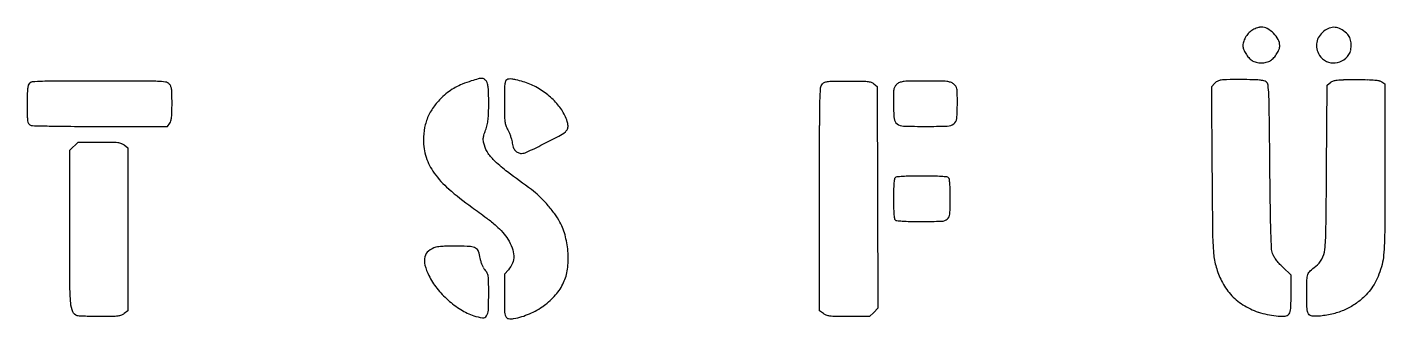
# Model space of a CAD drawing. Header units: centimetres. Extents: x 0 to 40, y 0 to 40.
# Drawn here: x 19.51 to 29.07, y 32.26 to 34.32 of the extents above; entities that cross this region are included whole.
import ezdxf

# ---------------------------------------------------------------- set-up
doc = ezdxf.new("R2010")
doc.units = ezdxf.units.CM
doc.header["$MEASUREMENT"] = 0
doc.layers.add('test v4_0', color=7, linetype='Continuous')

msp = doc.modelspace()

# ---------------------------------------------------------------- linework, layer by layer
at = {"layer": 'test v4_0'}
for p, q in [((25.4714, 33.9209), (25.495, 33.9018)), ((25.495, 33.9018), (25.5004, 32.3388)), ((27.874, 33.9249), (27.849, 33.8999)), ((27.849, 33.8999), (27.8528, 33.3074)), ((28.66, 33.3234), (28.665, 33.9118)), ((28.665, 33.9118), (28.6886, 33.9309)), ((29.0478, 33.9344), (29.07, 33.9189)), ((29.07, 33.9189), (29.07, 33.3213)), ((20.0238, 33.62), (20.4989, 33.62)), ((20.4989, 33.62), (20.5144, 33.6422)), ((19.81, 33.4515), (19.8685, 33.51)), ((19.8685, 33.51), (20.0179, 33.51)), ((20.1937, 33.4893), (20.22, 33.4685)), ((20.22, 33.4685), (20.22, 32.3215)), ((19.81, 32.9003), (19.81, 33.4515)), ((25.09, 32.3215), (25.09, 33.1107)), ((22.899, 32.6105), (22.87, 32.5788)), ((28.41, 32.5716), (28.3511, 32.6283)), ((22.87, 32.5788), (22.87, 32.4306)), ((28.41, 32.4423), (28.41, 32.5716)), ((20.22, 32.3215), (20.1937, 32.3007)), ((25.1163, 32.3007), (25.09, 32.3215)), ((25.5004, 32.3388), (25.4709, 32.3094)), ((25.4415, 32.28), (25.2921, 32.28)), ((25.4709, 32.3094), (25.4415, 32.28))]:
    msp.add_line(p, q, dxfattribs=at)
for centre, radius, start, end in [((28.2336, 34.163), 0.1677, 147.56892, 159.93463), ((28.2372, 34.1608), 0.1719, 135.33537, 147.569), ((28.192, 34.2054), 0.1083, 118.04664, 135.33543), ((28.2165, 34.1595), 0.1604, 112.1898, 118.04667), ((28.2351, 34.1137), 0.2099, 107.40117, 112.18971), ((28.2291, 34.133), 0.1896, 102.50014, 107.40116), ((28.2009, 34.2601), 0.0595, 90.87491, 102.50009), ((28.2013, 34.2346), 0.0849, 61.06611, 90.87495), ((28.1477, 34.1377), 0.1957, 45.08433, 61.06613), ((28.1469, 34.1369), 0.1968, 29.14244, 45.08432), ((28.2421, 34.19), 0.0878, 359.99998, 29.14249), ((28.7105, 34.1893), 0.1223, 142.32456, 163.90756), ((28.7336, 34.1714), 0.1516, 123.94697, 142.32463), ((28.7228, 34.1875), 0.1322, 104.74315, 123.94694), ((28.7122, 34.2277), 0.0906, 79.24898, 104.74305), ((28.709, 34.2108), 0.1078, 56.2865, 79.2489), ((28.6439, 34.1132), 0.2251, 43.04643, 56.28648), ((28.7523, 34.2144), 0.0768, 18.03976, 43.04637), ((28.6778, 34.1902), 0.1551, 3.2639, 18.03969), ((28.141, 34.1889), 0.0705, 179.12505, 200.80823), ((28.1637, 34.1886), 0.0932, 159.93454, 179.12513), ((28.249, 34.23), 0.186, 200.80825, 211.32061), ((28.2596, 34.2364), 0.1985, 211.32068, 221.6153), ((28.1384, 34.2381), 0.2011, 318.37117, 328.52879), ((28.1483, 34.232), 0.1894, 328.52873, 338.88098), ((28.257, 34.19), 0.0729, 338.88095, 0.00001), ((28.706, 34.1906), 0.1176, 163.9075, 185.97607), ((28.7211, 34.1922), 0.1329, 185.97601, 206.11937), ((28.7083, 34.1859), 0.1186, 206.11936, 237.14906), ((28.7388, 34.1766), 0.0928, 326.76616, 348.70302), ((28.6725, 34.1899), 0.1604, 348.70294, 3.26395), ((28.1998, 34.1833), 0.1185, 221.61539, 236.76612), ((28.1711, 34.1396), 0.0662, 236.76622, 249.13033), ((28.2055, 34.2296), 0.1626, 249.13026, 255.4525), ((28.2083, 34.2404), 0.1737, 255.45247, 261.65151), ((28.2, 34.1841), 0.1168, 261.65155, 269.99997), ((28.2, 34.1841), 0.1168, 270.00003, 278.34845), ((28.1917, 34.2404), 0.1737, 278.34849, 284.54753), ((28.1945, 34.2296), 0.1626, 284.5475, 290.86974), ((28.2289, 34.1396), 0.0662, 290.86967, 303.23378), ((28.2005, 34.1829), 0.118, 303.23378, 318.37127), ((28.7091, 34.1871), 0.1201, 237.14914, 267.8955), ((28.7093, 34.1923), 0.1252, 267.8955, 297.88165), ((28.7063, 34.1979), 0.1316, 297.88164, 326.76614), ((19.7578, 29.6161), 4.3234, 90.1973, 91.83685), ((20.0157, -45.2714), 79.2114, 89.999988, 90.197314), ((20.0156, -83.9479), 117.8879, 89.851664, 89.999946), ((20.3134, 31.0956), 2.844, 87.68293, 89.85162), ((22.9384, 32.9986), 0.9888, 107.72556, 111.62474), ((22.9888, 32.8409), 1.1544, 105.17412, 107.72551), ((22.71, 33.8692), 0.089, 88.53781, 105.17404), ((22.7114, 33.9262), 0.0319, 55.78542, 88.53778), ((22.6964, 33.9041), 0.0586, 35.00847, 55.78548), ((22.898, 33.9305), 0.0212, 119.59846, 160.80915), ((22.9082, 33.9126), 0.0418, 97.16488, 119.59851), ((22.9124, 33.8792), 0.0754, 82.73669, 97.16484), ((22.8928, 33.7257), 0.2302, 75.47011, 82.73667), ((22.3247, 31.5336), 2.4947, 74.2046, 75.47014), ((25.7362, 33.4468), 0.4926, 90.60739, 95.95624), ((25.835, 24.1294), 9.8106, 90.00002, 90.60736), ((25.835, 24.1294), 9.8106, 89.39264, 89.99998), ((25.9338, 33.4468), 0.4926, 84.04376, 89.39261), ((27.9313, 33.8677), 0.081, 117.47306, 134.99997), ((27.9257, 33.8784), 0.0689, 97.69839, 117.47305), ((27.9569, 33.6477), 0.3017, 90.44488, 97.6984), ((28.0359, 23.4676), 10.4821, 89.88468, 90.4448), ((28.0466, 28.7547), 5.195, 88.9837, 89.88462), ((28.1263, 33.2458), 0.7032, 85.04674, 88.98371), ((28.1626, 33.6647), 0.2827, 78.72365, 85.04681), ((28.2096, 33.9006), 0.0421, 52.93877, 78.72368), ((23.4637, 33.7746), 3.9537, 178.97557, 180.00001), ((19.973, 33.8371), 0.4624, 174.00541, 178.97562), ((19.6779, 33.868), 0.1657, 165.24991, 174.00548), ((19.5477, 33.9023), 0.0311, 134.99999, 165.2499), ((19.5484, 33.9016), 0.0321, 94.01167, 135.00003), ((19.681, 32.0108), 1.9275, 91.83682, 94.01171), ((20.4042, 33.3377), 0.6001, 82.23395, 87.6829), ((20.4794, 33.8894), 0.0433, 45.00002, 82.23388), ((20.4736, 33.8836), 0.0515, 23.61715, 45.00001), ((20.4474, 33.8721), 0.0801, 8.25962, 23.61707), ((20.2626, 33.8453), 0.2668, 1.05628, 8.25966), ((16.8419, 33.7822), 3.6881, 0.00001, 1.0563), ((22.8215, 33.41), 0.5695, 126.6789, 132.42561), ((22.7058, 33.5654), 0.3757, 118.83109, 126.67892), ((22.7343, 33.5137), 0.4348, 111.62475, 118.8311), ((22.7033, 33.9089), 0.0503, 13.24935, 35.00839), ((22.544, 33.8714), 0.2139, 5.82933, 13.24929), ((22.2485, 33.8413), 0.5109, 1.19583, 5.82928), ((19.5636, 33.7852), 3.1964, 0.00092, 1.19587), ((29.9291, 33.7888), 7.0591, 179.29798, 179.99997), ((23.286, 33.8702), 0.4155, 173.76443, 179.2979), ((22.9732, 33.9044), 0.1008, 160.80916, 173.76436), ((22.8846, 33.513), 0.4377, 61.60902, 74.20461), ((22.8332, 33.4178), 0.5458, 50.9348, 61.60907), ((30.8261, 33.781), 5.2161, 179.16896, 179.99998), ((25.7785, 33.8542), 0.168, 169.21012, 179.16896), ((25.6572, 33.8774), 0.0445, 144.38516, 169.21013), ((25.685, 33.8574), 0.0787, 128.18855, 144.38517), ((25.6806, 33.863), 0.0716, 108.68287, 128.18862), ((25.6983, 33.8108), 0.1267, 95.95622, 108.68296), ((25.9717, 33.8108), 0.1267, 71.31704, 84.04378), ((25.9894, 33.863), 0.0716, 51.81138, 71.31713), ((25.9847, 33.8571), 0.0791, 35.73515, 51.81137), ((26.013, 33.8775), 0.0442, 10.89772, 35.73515), ((25.8943, 33.8546), 0.1652, 0.84899, 10.89773), ((21.0227, 33.7824), 5.0373, 0.00004, 0.84893), ((28.2153, 33.9082), 0.0326, 6.36506, 52.93888), ((27.2468, 33.8002), 1.0072, 2.46093, 6.36515), ((24.1586, 33.6675), 4.0983, 0.65923, 2.46103), ((25.6221, 33.7746), 6.1121, 180.00004, 180.74877), ((18.0955, 33.7822), 2.4345, 358.60113, 0.00004), ((22.684, 33.534), 0.3835, 143.13041, 155.78769), ((22.7608, 33.4764), 0.4795, 132.42552, 143.13043), ((19.9232, 33.7852), 2.8368, 358.55872, 0.00095), ((29.2764, 33.7888), 6.4064, 179.99995, 180.8156), ((22.8489, 33.4372), 0.5209, 40.02822, 50.93482), ((22.9885, 33.5545), 0.3385, 24.96537, 40.02824), ((26.8837, 33.781), 1.2737, 179.99998, 184.78417), ((24.7323, 33.7824), 1.3277, 355.36359, 0.00002), ((19.7989, 33.6985), 0.2884, 180.74874, 187.63545), ((19.5745, 33.6685), 0.062, 187.63542, 205.83022), ((20.473, 33.6712), 0.0506, 324.9915, 345.97285), ((20.3327, 33.7063), 0.1952, 345.97283, 353.65515), ((20.0872, 33.7336), 0.4422, 353.65521, 358.60113), ((22.6764, 33.5375), 0.3751, 155.78769, 168.5985), ((22.4627, 33.7015), 0.2951, 346.32158, 353.49382), ((22.2392, 33.727), 0.52, 353.49377, 358.55881), ((23.2625, 33.7032), 0.3918, 180.81554, 187.07367), ((23.0093, 33.6717), 0.1367, 187.07371, 199.59092), ((22.8544, 33.492), 0.4865, 19.52261, 24.96538), ((23.2171, 33.6207), 0.1016, 2.13715, 19.52256), ((25.6645, 33.679), 0.0502, 184.78413, 234.57948), ((26.0052, 33.6792), 0.0507, 305.99411, 355.36358), ((-152.5799, 31.6337), 180.8485, 0.541235, 0.659264), ((19.5411, 33.6523), 0.0248, 205.83018, 241.84506), ((19.5488, 33.6667), 0.0412, 241.84502, 268.44425), ((20.0627, 52.59), 18.9715, 268.44425, 268.80063), ((19.8775, 43.7446), 10.1241, 268.80061, 269.65661), ((20.0238, 68.1509), 34.5309, 269.65666, 269.99998), ((22.7382, 33.525), 0.4382, 168.59844, 180.00005), ((22.3896, 33.7193), 0.3704, 340.27211, 346.3216), ((23.0519, 33.6869), 0.1819, 199.59095, 209.69413), ((23.1365, 33.7727), 0.2507, 297.78985, 310.62008), ((23.2633, 33.6248), 0.0559, 310.62011, 335.40181), ((23.2682, 33.6226), 0.0505, 335.40179, 2.13713), ((25.6842, 33.7067), 0.0843, 234.57949, 268.15568), ((25.8364, 38.433), 4.813, 268.15576, 269.99996), ((25.8364, 38.2412), 4.6212, 269.99997, 271.8955), ((25.9865, 33.7048), 0.0824, 271.89546, 305.9941), ((22.6948, 33.525), 0.3948, 179.99998, 198.03193), ((23.1294, 33.5407), 0.2073, 188.45529, 198.61862), ((23.0062, 33.4993), 0.0774, 198.6186, 219.82583), ((19.8341, 40.1888), 7.4674, 295.29969, 296.29159), ((21.0173, 37.7938), 4.796, 296.29161, 297.78975), ((22.7052, 33.5284), 0.4058, 198.03192, 215.69553), ((22.987, 33.4832), 0.0524, 219.82579, 246.65043), ((22.9912, 33.493), 0.063, 246.65042, 270.00006), ((22.9912, 33.5097), 0.0797, 269.99995, 295.2998), ((22.9074, 33.6736), 0.6547, 215.69556, 229.01807), ((25.7463, 32.1165), 1.153, 90.89798, 93.65217), ((25.81, 28.0502), 5.2198, 90, 90.89794), ((25.81, 28.0502), 5.2198, 89.10206, 90), ((25.8737, 32.1165), 1.153, 86.34783, 89.10202), ((110.6637, 33.848), 82.8126, 180.373996, 180.671475), ((-67.3364, 34.1392), 95.9998, 359.250206, 359.513079), ((23.8915, 34.8065), 2.1553, 229.01815, 234.50238), ((22.7659, 32.768), 0.5024, 46.00967, 54.09602), ((26.3574, 33.1552), 0.7469, 175.36459, 178.73815), ((26.1351, 33.1733), 0.5239, 171.92975, 175.36449), ((25.636, 33.244), 0.0197, 135.00006, 171.92965), ((25.6363, 33.2437), 0.0202, 96.27311, 135.00004), ((25.727, 32.4184), 0.8505, 93.65227, 96.27309), ((25.893, 32.4184), 0.8505, 83.72691, 86.34773), ((25.9837, 33.2437), 0.0202, 44.99996, 83.72689), ((25.9841, 33.2441), 0.0196, 8.42711, 45.00002), ((25.5255, 33.1762), 0.4833, 4.8402, 8.42708), ((25.318, 33.1586), 0.6915, 1.34558, 4.84012), ((23.5167, 33.1163), 2.4933, 0.00001, 1.34552), ((22.4232, 32.413), 0.9959, 41.16303, 46.00976), ((28.4116, 33.11), 2.8016, 178.73817, 180.00004), ((28.4116, 33.11), 2.8016, 179.99996, 181.26183), ((23.9566, 33.1163), 2.0534, 356.79966, 360), ((22.4298, 32.4188), 0.987, 36.30714, 41.16303), ((22.8549, 32.7311), 0.4596, 27.70689, 36.30707), ((26.3574, 33.0648), 0.7469, 181.26185, 184.63541), ((26.1351, 33.0467), 0.5239, 184.63551, 188.07025), ((25.9587, 33.0043), 0.0481, 309.1091, 356.79971), ((22.8507, 32.7289), 0.4644, 14.23953, 27.70685), ((25.636, 32.976), 0.0197, 188.07035, 224.99994), ((25.6362, 32.9762), 0.0201, 224.99999, 263.55676), ((25.7245, 33.7581), 0.8069, 263.5567, 266.2575), ((25.7438, 34.0526), 1.1021, 266.25743, 269.0712), ((25.8054, 37.8546), 4.9046, 269.07115, 270.00002), ((25.8055, 37.5913), 4.6413, 269.99996, 271.77884), ((25.9475, 33.0182), 0.066, 271.77883, 309.1091), ((22.6962, 32.6897), 0.6237, 3.44403, 14.2395), ((29.908, 32.9015), 2.0514, 180.67146, 184.94294), ((27.3128, 32.9005), 1.3426, 353.66946, 359.25011), ((22.4226, 32.6727), 0.1157, 166.036, 194.85779), ((22.3851, 32.682), 0.077, 128.81997, 166.03598), ((22.427, 32.6299), 0.144, 105.50458, 128.81997), ((22.42, 32.6554), 0.1175, 95.04479, 105.50454), ((22.5098, 31.6381), 1.1387, 93.07285, 95.0447), ((22.5161, 31.519), 1.258, 90.97949, 93.07279), ((22.5192, 31.3378), 1.4392, 89.08716, 90.97948), ((22.5135, 30.975), 1.8021, 86.26933, 89.08722), ((22.6248, 32.6833), 0.0902, 61.3978, 86.26943), ((22.647, 32.7239), 0.0439, 20.06731, 61.39779), ((22.4439, 32.6497), 0.2602, 8.98295, 20.06722), ((22.7311, 32.6918), 0.5888, 352.37432, 3.44396), ((28.3498, 32.7668), 0.4874, 184.94294, 196.42754), ((28.4545, 32.7739), 0.1939, 332.52469, 353.66943), ((22.6944, 32.7448), 0.3969, 194.85785, 206.37034), ((22.6453, 32.5337), 0.1166, 26.97533, 40.07878), ((22.9873, 32.6575), 0.3303, 335.3084, 352.37431), ((28.4906, 32.8083), 0.6341, 196.42759, 205.85568), ((28.4979, 32.7513), 0.1449, 306.2244, 332.52467), ((22.7826, 32.7886), 0.4954, 206.37037, 218.57703), ((22.6821, 32.5525), 0.0753, 8.78513, 26.97537), ((22.5059, 32.5253), 0.2535, 0.78738, 8.78514), ((16.5623, 32.4436), 6.1977, 359.99996, 0.78743), ((22.9546, 32.6726), 0.3663, 318.99598, 335.30844), ((28.2838, 32.7081), 0.4044, 205.85569, 221.93008), ((22.9275, 32.9041), 0.6807, 218.57704, 228.19685), ((19.731, 32.4436), 3.029, 357.74813, 0.00001), ((27.1425, 32.4306), 4.2725, 179.99995, 181.48274), ((22.8639, 32.7515), 0.4865, 305.81055, 318.99601), ((28.3031, 32.7254), 0.4303, 221.93006, 237.27223), ((26.0583, 32.4423), 2.3517, 357.42664, 0.00003), ((22.9152, 32.8904), 0.6623, 228.1969, 237.9327), ((22.7874, 32.6863), 0.4214, 237.93274, 251.59328), ((22.6804, 32.3276), 0.0773, 326.07454, 357.74818), ((22.9854, 32.323), 0.114, 181.48273, 201.71773), ((22.8398, 32.7848), 0.5276, 293.15583, 305.81059), ((28.3277, 32.7636), 0.4758, 237.27224, 251.80106), ((28.3335, 32.3401), 0.0742, 326.15578, 357.42665), ((22.7654, 32.6203), 0.3519, 251.59326, 261.97708), ((22.7204, 32.3007), 0.0292, 261.97703, 326.07457), ((22.9027, 32.2901), 0.025, 201.71782, 260.47234), ((22.9161, 32.37), 0.106, 260.47236, 280.62527), ((22.8371, 32.7912), 0.5346, 280.62531, 293.15577), ((28.3691, 32.8894), 0.6081, 251.80103, 263.88748), ((28.3466, 32.6802), 0.3978, 263.88738, 272.98118), ((28.3655, 32.3186), 0.0357, 272.98113, 326.15574)]:
    msp.add_arc(centre, radius, start, end, dxfattribs=at)
at = {"layer": 'test v4_0', "extrusion": (0, 0, -1)}
for centre, radius, start, end in [((-25.1986, 33.5173), 0.4222, 83.62088, 89.34537), ((-25.2889, 25.617), 8.323, 89.34542, 89.99997), ((-25.2889, 26.6416), 7.2984, 89.99996, 90.72394), ((-25.375, 33.4563), 0.4831, 90.72388, 95.97905), ((-28.7257, 33.885), 0.059, 51.01144, 72.38816), ((-28.7485, 33.8132), 0.1343, 72.38817, 83.94912), ((-28.7842, 33.4765), 0.4729, 83.94917, 89.25977), ((-28.8689, 26.9241), 7.0259, 89.25977, 90.00003), ((-28.8689, 28.7488), 5.2012, 89.99998, 90.90341), ((-28.9403, 33.2747), 0.6748, 90.90341, 94.97327), ((-28.9761, 33.687), 0.2609, 94.9733, 101.7785), ((-29.0192, 33.8937), 0.0497, 101.77854, 125.00841), ((-27.104, 33.7493), 2.012, 1.41568, 4.05781), ((-25.1415, 33.8885), 0.0446, 4.05779, 44.99999), ((-25.1439, 33.8861), 0.048, 45.00001, 69.72531), ((-25.1633, 33.8338), 0.1037, 69.72535, 83.62086), ((-25.4112, 33.8015), 0.1361, 95.97904, 107.48261), ((-25.4343, 33.8751), 0.0589, 107.48264, 128.99522), ((-32.5154, 33.6155), 7.425, 0.08169, 1.41575), ((-22.8291, 33.527), 0.1075, 4.70854, 16.85532), ((-23.4521, 33.3383), 0.7584, 16.8554, 19.72783), ((-22.7241, 33.5), 0.1954, 150.3059, 156.61807), ((-22.571, 33.4338), 0.3621, 156.61812, 160.59542), ((-385.9988, 33.111), 360.9088, 359.999963, 0.081782), ((-20.0179, 26.8533), 6.6567, 90.00005, 90.76345), ((-20.1013, 33.1124), 0.3971, 90.76346, 96.725), ((-20.1346, 33.3948), 0.1127, 96.72495, 110.01595), ((-20.1477, 33.4309), 0.0742, 110.01593, 128.18864), ((-22.8019, 33.5292), 0.0801, 349.94825, 4.70852), ((-23.0139, 33.5668), 0.2955, 344.35869, 349.94828), ((-22.9132, 33.5386), 0.1908, 325.1585, 344.35864), ((-22.576, 33.4356), 0.3568, 160.59537, 164.58688), ((-22.7564, 33.4853), 0.1697, 164.58684, 171.54476), ((-23.055, 33.6374), 0.3637, 313.30834, 325.15845), ((-23.5223, 34.1331), 1.0449, 307.0662, 313.30829), ((-29.1039, 41.5224), 10.3054, 305.90401, 307.06618), ((-98.0546, 34.0014), 69.7973, 359.223603, 359.458745), ((114.5638, 33.3212), 143.6338, 179.999973, 180.147338), ((-19.5402, 28.7056), 5.3383, 125.4976, 126.90775), ((-38.8137, 33.1986), 10.5509, 358.27428, 359.22355), ((-105.1417, 32.9002), 85.3317, 359.734419, 0.000042), ((-22.1206, 32.1414), 1.0414, 126.9078, 131.64182), ((-22.459, 32.522), 0.5321, 131.64189, 138.67514), ((-23.4138, 32.9664), 5.6557, 180.14736, 181.68401), ((-22.5619, 32.6125), 0.3951, 138.67515, 147.46643), ((-22.621, 32.6502), 0.325, 147.46643, 159.50465), ((-35.6627, 33.1037), 7.3985, 357.36093, 358.27422), ((-27.737, 32.8393), 1.3307, 181.6841, 185.48017), ((-22.765, 32.704), 0.1713, 159.50464, 178.9485), ((-22.8015, 32.7047), 0.1348, 178.94851, 201.30156), ((-28.4149, 32.7696), 0.143, 341.81384, 357.36087), ((-28.3789, 32.7578), 0.1051, 329.48744, 341.81384), ((-28.5169, 32.8391), 0.2653, 323.3127, 329.48746), ((-28.6578, 32.751), 0.4057, 185.48023, 194.67745), ((-22.8989, 32.7217), 0.2006, 344.25885, 351.0171), ((-22.9023, 32.7226), 0.2041, 337.58757, 344.25881), ((-22.8823, 32.7144), 0.1824, 330.57378, 337.58757), ((-22.8144, 32.676), 0.1044, 319.92124, 330.57379), ((-22.7915, 32.7086), 0.1455, 201.30163, 222.40728), ((-28.5857, 32.8904), 0.3511, 317.87451, 323.31269), ((-28.7222, 33.0138), 0.5351, 313.9085, 317.87457), ((-28.5887, 32.5554), 0.064, 18.44374, 46.54927), ((-28.8213, 32.3098), 0.4023, 46.54934, 53.77561), ((-28.3057, 32.8432), 0.7697, 194.67749, 200.16789), ((-21.4262, 32.5122), 1.6153, 355.14887, 359.73445), ((-31.9563, 32.4438), 3.4363, 359.99999, 1.57308), ((-28.6512, 32.5346), 0.13, 1.57311, 18.44368), ((-28.6696, 32.7013), 0.3786, 208.64247, 217.75823), ((-28.6235, 32.7265), 0.431, 200.16792, 208.64246), ((-31.3377, 32.4438), 2.8177, 357.81687, 0), ((-28.582, 32.7754), 0.4935, 225.66945, 235.53839), ((-28.6073, 32.7496), 0.4573, 217.75818, 225.66942), ((-20.0317, 32.3938), 0.2157, 338.21747, 355.1489), ((-19.874, 32.3308), 0.046, 284.99607, 338.21756), ((-28.6006, 32.3395), 0.0786, 328.93074, 357.81682), ((-28.5896, 32.7746), 0.4891, 245.98589, 256.06161), ((-28.6024, 32.7457), 0.4574, 235.53846, 245.98587), ((-19.8814, 32.3583), 0.0744, 273.06916, 284.99608), ((-20.0252, 35.0414), 2.7614, 272.18908, 273.06914), ((-20.0109, 34.6674), 2.3872, 270.97222, 272.18917), ((-20.0295, 35.7628), 3.4826, 270.05537, 270.97232), ((-20.0317, 37.988), 5.7078, 269.21961, 270.05544), ((-20.1045, 32.6447), 0.3641, 262.99235, 269.21956), ((-20.1357, 32.3901), 0.1076, 249.46838, 262.99234), ((-20.147, 32.36), 0.0754, 231.81142, 249.46842), ((-25.1623, 32.3591), 0.0742, 290.01593, 308.18864), ((-25.1754, 32.3952), 0.1127, 276.72495, 290.01595), ((-25.2087, 32.6776), 0.3971, 270.76346, 276.725), ((-25.2921, 38.9367), 6.6567, 270.00005, 270.76345), ((-28.5612, 32.3157), 0.0326, 274.22197, 328.93073), ((-28.5829, 32.6098), 0.3275, 264.15034, 274.22195), ((-28.5494, 32.9362), 0.6556, 256.06164, 264.15028)]:
    msp.add_arc(centre, radius, start, end, dxfattribs=at)

doc.saveas('drawing.dxf')
